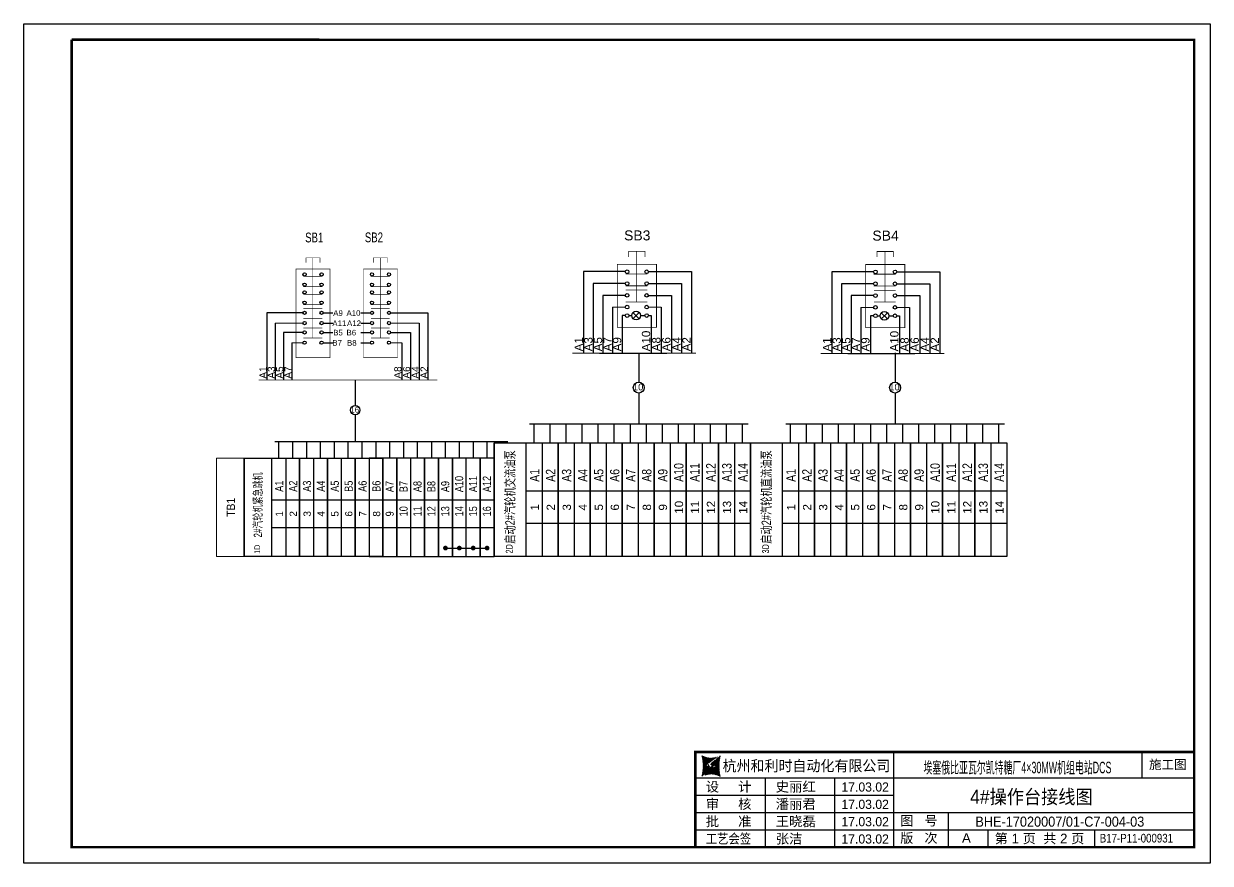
# Model space of a CAD drawing. Extents: x -6428 to 12983, y -8159 to 7918.
# Drawn here: x 3286 to 7920, y -7633 to -4357 of the extents above; entities that cross this region are included whole.
import ezdxf
from ezdxf.enums import TextEntityAlignment as Align

# ---------------------------------------------------------------- set-up
doc = ezdxf.new("R2010")
doc.units = 0
doc.header["$LTSCALE"] = 10
doc.header["$MEASUREMENT"] = 0
doc.layers.get('0').update_dxf_attribs({"linetype": 'CONTINUOUS'})
for name, color, linetype in [('按钮开关指示灯', 7, 'CONTINUOUS'), ('接线端子', 7, 'CONTINUOUS'), ('操作台', 7, 'CONTINUOUS'), ('标准图框及表格', 7, 'CONTINUOUS')]:
    doc.layers.add(name, color=color, linetype=linetype)
doc.styles.add('HZ', font='arial.ttf')
pattern_1 = [(44.99999999999999, (62644.0067448291, -8867.199472524246), (-0.0585086954904412, 0.0585086954904411), [])]

# ---------------------------------------------------------------- blocks, each defined once
blk = doc.blocks.new('A4横图框')
at = {"layer": '标准图框及表格'}
h = blk.add_hatch(dxfattribs=at)
h.set_pattern_fill('ANSI31', color=5, scale=0.6619503254347141, style=0)
h.set_pattern_definition(pattern_1)
edge = h.paths.add_edge_path()
edge.add_arc((172.0496336600836, 30.69212609582466), 4.385420906004984, 238.1092081981574, 291.6531626184828)
edge.add_line((173.6677973982941, 26.61616453574824), (171.196811844281, 24.96342290218163))
edge.add_arc((159.3070898954674, 24.3208542135166), 10.7566927883141, 346.3915348661823, 374.2500326978036)
edge.add_line((169.7618019691645, 21.78995808790059), (171.9104852834489, 23.56403812982753))
edge.add_line((171.4204084507573, 24.1656820832199), (171.8022310894366, 24.1166197839688))
edge.add_spline(control_points=[(171.9076070613291, 23.5612403362524), (171.9782900895288, 23.62994398235459), (172.1063522407994, 23.75441992713461), (172.0982616688188, 24.08853178891007), (171.9041487548593, 24.10756342964889), (171.8004776051012, 24.11772778213201)], knot_values=[0, 0, 0, 0, 0.4839426457554279, 0.8767979790800492, 1.327118297953632, 1.327118297953632, 1.327118297953632, 1.327118297953632], weights=[1, 1, 1, 1, 1, 1], degree=3, periodic=0)
edge.add_spline(control_points=[(171.1960063120995, 24.96162603088887), (171.1383141229226, 24.91365774510486), (171.0341186915675, 24.8270242458879), (170.9598882847849, 24.7139107687239), (170.9267586692795, 24.6634273324584)], knot_values=[0, 0, 0, 0, 0.3714719093679447, 0.6708997588589845, 0.6708997588589845, 0.6708997588589845, 0.6708997588589845], weights=[1, 1, 1, 1, 1], degree=3, periodic=0)
edge.add_spline(control_points=[(171.0177855927386, 24.80139777460717), (170.9739837601, 24.75182568643358), (170.8874405854212, 24.63411966883577), (170.9097232617123, 24.3685217488732), (171.1438352137548, 24.19634813917073), (171.3287228371982, 24.17648276396212), (171.4184515092992, 24.16684180637679)], knot_values=[0.7541598914195891, 0.7541598914195891, 0.7541598914195891, 0.7541598914195891, 1.341857983071981, 2.043049761279585, 2.907443457733577, 3.722510221717078, 3.722510221717078, 3.722510221717078, 3.722510221717078], weights=[1, 1, 1, 1, 1, 1, 1], degree=3, periodic=0)
h = blk.add_hatch(dxfattribs=at)
h.set_pattern_fill('ANSI31', color=3, scale=0.6619503254347141, style=0)
h.set_pattern_definition(pattern_1)
edge = h.paths.add_edge_path()
edge.add_line((172.3049198977887, 24.52368860467541), (172.721034344714, 24.47090439472086))
edge.add_spline(control_points=[(172.1916602588671, 25.0804680907735), (172.1209772306528, 25.01176444467858), (171.9929150793969, 24.88728849988405), (172.0010056513629, 24.55317663812311), (172.1951185653369, 24.534144997377), (172.2987897150951, 24.52398064490117)], knot_values=[0, 0, 0, 0, 0.4839426457555314, 0.8767979790801576, 1.327118297953697, 1.327118297953697, 1.327118297953697, 1.327118297953697], weights=[1, 1, 1, 1, 1, 1], degree=3, periodic=0)
edge.add_line((174.3374653510318, 26.85175033912531), (172.1887820367474, 25.07767029719838))
edge.add_spline(control_points=[(173.1119433092453, 23.87664749850082), (173.1429732385941, 23.9160490896524), (173.2103720449149, 24.02492790509717), (173.1895440584403, 24.27318667815998), (172.9554321064269, 24.44536028784789), (172.7705444829544, 24.46522566305651), (172.6808158108824, 24.47486662065639)], knot_values=[0.8947336582581218, 0.8947336582581218, 0.8947336582581218, 0.8947336582581218, 1.341857983071981, 2.043049761279585, 2.907443457733577, 3.722510221717078, 3.722510221717078, 3.722510221717078, 3.722510221717078], weights=[1, 1, 1, 1, 1, 1, 1], degree=3, periodic=0)
edge.add_line((173.0325647221971, 23.79264395867943), (173.1243460055912, 23.89147256635482))
edge.add_line((172.905024764018, 23.67952689414087), (173.0325647221971, 23.79264395867212))
edge.add_line((170.431469921873, 22.02554389127766), (172.9024554758862, 23.67828552484428))
edge.add_arc((172.0496336600836, 17.94958233120851), 4.385420906004984, 58.1092081981576, 111.6531626184829)
edge.add_arc((184.7921774246996, 24.3208542135166), 10.7566927883141, 166.3915348661824, 194.2500326978025)
at = {"layer": '标准图框及表格', "color": 7}
for p, q in [((0.0013954609912616, 210.0032846437229), (297.0014441308175, 210.0032846437229)), ((0.0013954609912616, 0.0032502307208233), (0.0013954609912616, 210.0032846437229)), ((297.0014441308175, 210.0032846437229), (297.0014441308175, 0.0032502307208233)), ((217.7550332142755, 4.003284256038056), (217.7550332142755, 27.83661758936654)), ((279.9469701136921, 21.33661758936654), (279.9469701136921, 27.83661758936654)), ((168.1328066468058, 21.33661758936654), (292.9334290521556, 21.33661758936654)), ((185.6449392240147, 4.003284256038056), (185.6449392240292, 21.33661758936654)), ((203.0006413213422, 4.003284256038056), (203.0006413213568, 21.33661758936654)), ((168.1328066468058, 17.00328425603806), (217.7550332142755, 17.00328425603806)), ((168.1328066468058, 12.66995092270957), (292.9334290521556, 12.66995092270957)), ((231.4498319004824, 4.003284256038056), (231.4498319004824, 12.66995092270957)), ((168.1328066468058, 8.336617589373816), (292.9334290521556, 8.336617589373816)), ((241.4270588527042, 4.003284256038056), (241.4270588527042, 8.336617589373816)), ((268.120108647513, 4.003284256038056), (268.120108647513, 8.336617589373816)), ((168.1328066468058, 4.003284256038056), (292.9334290521556, 4.003284256038056)), ((297.0014441308175, 0.0032502307208233), (0.0013954609912616, 0.0032502307208233))]:
    blk.add_line(p, q, dxfattribs=at)
for points, const_width in [([(12.00143194437442, 206.0152988131507), (293.0014441308175, 206.0032506184056), (293.0014441308175, 4.003284256038056), (12.00143194437442, 4.003284256038056), (12.00143194437442, 206.0032506184056)], 0.6000000983228672), ([(292.9334290521556, 27.83661758937381), (168.1328066468058, 27.83661758937381), (168.1328066468058, 4.003284256038056)], 0.65)]:
    blk.add_lwpolyline(points, dxfattribs=dict(at, const_width=const_width))
at = {"layer": '标准图框及表格', "color": 5, "style": 'HZ'}
for s, p in [('pgqh', (170.0333635432534, 25.80304024583023)), ('hollilas', (170.0466366199025, 23.71374969515312))]:
    blk.add_text(s, height=0.4136785714285714, dxfattribs=at).set_placement(p)
at = {"layer": '标准图框及表格', "color": 3, "style": 'HZ'}
for s, height, p in [('auto', 0.6894642857142859, (172.1807441825285, 24.64895443542486)), ('hollysys', 0.3447321428571429, (172.3103532946761, 22.62004550448043))]:
    blk.add_text(s, height=height, dxfattribs=at).set_placement(p)
at = {"layer": '标准图框及表格', "color": 7, "style": 'HZ'}
for s, height, width, p in [('杭州和利时自动化有限公司', 2.7, 0.95, (174.9285941560083, 23.02911227819135)), ('工艺会签', 2.449999999999999, 0.85, (170.7212873600156, 4.927898099951165))]:
    blk.add_text(s, height=height, dxfattribs=dict(at, width=width)).set_placement(p)
for s, height, p in [('设     计', 2.449999999999999, (170.7212873600156, 17.92789809995847)), ('审     核', 2.449999999999999, (170.7212873600156, 13.59456476662271)), ('批     准', 2.449999999999999, (170.7212873600119, 9.261231433286953)), ('图   号', 2.399999999999999, (219.3988483406183, 9.450548544822992)), ('版   次', 2.399999999999999, (219.3988483406183, 5.117215211487234))]:
    blk.add_text(s, height=height, dxfattribs=at).set_placement(p)
at = {"layer": '标准图框及表格', "color": 7, "style": 'HZ', "flags": 8}
for tag, height, width, p in [('工程名称', 2.892696969694902, 0.65, (247.8353315485956, 22.94014901757174)), ('图纸名称', 3.499999999999999, 0.9, (252.2228085267316, 14.87880182043022))]:
    blk.add_attdef(tag, text='', height=height, dxfattribs=dict(at, width=width)).set_placement(p, align=Align.CENTER)
blk.add_attdef('设计阶段', text='', height=2.299999999999999, dxfattribs=at).set_placement((286.3714665038433, 23.54666542107214), align=Align.CENTER)
for tag, p, height in [('设计人', (188.2334199372244, 17.92789809995847), 2.449999999999999), ('审核人', (188.2334199372099, 13.59456476662271), 2.449999999999999), ('会签人', (188.2334199372099, 9.2612314332942), 2.449999999999999), ('批准人', (188.2334199371953, 4.927898099958441), 2.449999999999999), ('版次', (234.8449582635331, 5.117215211487234), 2.399999999999999), ('第几页共几页', (243.0562623004216, 4.991982186801863), 2.399999999999999)]:
    blk.add_attdef(tag, p, '', height=height, dxfattribs=at)
for tag, p, height, width in [('设计时间', (204.6762329055318, 17.92789809995847), 2.299999999999999, 0.95), ('审核时间', (204.6762329055318, 13.59456476662998), 2.299999999999999, 0.95), ('会签时间', (204.6762329055172, 9.2612314332942), 2.299999999999999, 0.95), ('图纸编号', (238.2096247235004, 9.144936985527348), 2.531109848483039, 0.9), ('批准时间', (204.6762329055172, 4.927898099958441), 2.299999999999999, 0.95), ('图纸标准', (269.3453519223485, 5.193019987101081), 2.169522727271176, 0.8)]:
    blk.add_attdef(tag, p, '', height=height, dxfattribs=dict(at, width=width))
blk = doc.blocks.new('台内接线图12')
at = {"layer": '接线端子'}
for p, q in [((43.45970758554199, 26.98489258732008), (43.45970758554199, 18.22284067169499)), ((43.45970758554199, 14.95077566435844), (43.45970758554199, 5.749821590056001)), ((11.96706630891708, 5.749821590056172), (11.96706630891708, 0)), ((16.77937118021214, 5.749821590056172), (16.77937118021214, 0)), ((21.5916760515064, 5.749821590055772), (21.5916760515064, -3.979e-13)), ((26.40398092280122, 5.749821590055772), (26.40398092280122, -3.979e-13)), ((31.21628579409492, 5.749821590055717), (31.21628579409492, -4.547e-13)), ((36.0285906653902, 5.749821590055717), (36.0285906653902, -4.547e-13)), ((40.84089553668388, 5.749821590055717), (40.84089553668388, -4.547e-13)), ((45.65320040797871, 5.749821590055717), (45.65320040797871, -4.547e-13)), ((50.46550527927253, 5.749821590055717), (50.46550527927253, -4.547e-13)), ((55.27781015056768, 5.749821590055717), (55.27781015056768, -4.547e-13)), ((60.09011502186149, 5.749821590055717), (60.09011502186149, -4.547e-13)), ((64.90241989315632, 5.749821590055717), (64.90241989315632, -4.547e-13)), ((69.71472476445001, 5.749821590055717), (69.71472476445001, -4.547e-13)), ((74.52702963574485, 5.749821590055717), (74.52702963574485, -4.547e-13)), ((0, 0), (0, -34.14036601367974)), ((0, 0), (19.2492194851784, 3.411e-13)), ((14.43691461388403, 0), (14.43691461388403, -34.14036601367991)), ((19.2492194851784, 3.411e-13), (19.2492194851784, -34.14036601367957)), ((19.2492194851784, 0), (19.2492194851784, -34.14036601367991)), ((19.2492194851784, 1.705e-13), (19.2492194851784, -34.14036601367957)), ((19.2492194851784, 3.411e-13), (19.2492194851784, -34.14036601367934)), ((19.2492194851784, 0), (19.2492194851784, -34.14036601367974)), ((28.87382922776726, 3.411e-13), (28.87382922776726, -34.14036601367957)), ((28.87382922776726, 1.137e-13), (28.87382922776726, -34.14036601367957)), ((28.87382922776726, 3.411e-13), (28.87382922776726, -34.1403660136794)), ((28.87382922776726, 3.411e-13), (28.87382922776726, -34.14036601367957)), ((28.87382922776726, 1.137e-13), (28.87382922776726, -34.14036601367957)), ((28.87382922776726, 3.411e-13), (28.87382922776726, -34.1403660136794)), ((38.49843897035601, 2.842e-13), (38.49843897035601, -34.14036601367963)), ((38.49843897035601, 1.137e-13), (38.49843897035601, -34.14036601367963)), ((38.49843897035601, 2.842e-13), (38.49843897035601, -34.14036601367945)), ((38.49843897035601, 3.411e-13), (38.49843897035601, -34.14036601367957)), ((38.49843897035601, 1.137e-13), (38.49843897035601, -34.14036601367957)), ((38.49843897035601, 3.411e-13), (38.49843897035601, -34.1403660136794)), ((38.49843897035601, 3.411e-13), (38.49843897035601, -34.14036601367957)), ((38.49843897035601, 1.137e-13), (38.49843897035601, -34.14036601367957)), ((38.49843897035601, 3.411e-13), (38.49843897035601, -34.1403660136794)), ((48.12304871294474, 2.842e-13), (48.12304871294474, -34.14036601367963)), ((48.12304871294474, 1.137e-13), (48.12304871294474, -34.14036601367963)), ((48.12304871294474, 2.842e-13), (48.12304871294474, -34.14036601367945)), ((48.12304871294474, 8.527e-13), (48.12304871294474, -34.14036601367906)), ((48.12304871294474, 5.116e-13), (48.12304871294474, -34.1403660136794)), ((48.12304871294474, 6.821e-13), (48.12304871294474, -34.14036601367906)), ((48.12304871294474, 8.527e-13), (48.12304871294474, -34.14036601367883)), ((48.12304871294474, 5.116e-13), (48.12304871294474, -34.14036601367923)), ((48.12304871294474, 8.527e-13), (48.12304871294474, -34.14036601367906)), ((48.12304871294474, 5.116e-13), (48.12304871294474, -34.1403660136794)), ((48.12304871294474, 6.821e-13), (48.12304871294474, -34.14036601367906)), ((48.12304871294474, 8.527e-13), (48.12304871294474, -34.14036601367883)), ((48.12304871294474, 5.116e-13), (48.12304871294474, -34.14036601367923)), ((48.12304871294474, -34.14036601367945), (48.12304871294474, 2.842e-13)), ((48.12304871294474, 2.842e-13), (48.12304871294474, -34.14036601367945)), ((52.935353584239, 4.547e-13), (52.935353584239, -34.14036601367945)), ((57.7476584555335, 8.527e-13), (57.7476584555335, -34.14036601367906)), ((57.7476584555335, 4.547e-13), (57.7476584555335, -34.14036601367945)), ((57.7476584555335, 6.253e-13), (57.7476584555335, -34.14036601367906)), ((57.7476584555335, 8.527e-13), (57.7476584555335, -34.14036601367889)), ((57.7476584555335, 4.547e-13), (57.7476584555335, -34.14036601367929)), ((57.7476584555335, 8.527e-13), (57.7476584555335, -34.14036601367906)), ((57.7476584555335, 5.116e-13), (57.7476584555335, -34.1403660136794)), ((57.7476584555335, 6.821e-13), (57.7476584555335, -34.14036601367906)), ((57.7476584555335, 8.527e-13), (57.7476584555335, -34.14036601367883)), ((57.7476584555335, 5.116e-13), (57.7476584555335, -34.14036601367923)), ((57.7476584555335, 8.527e-13), (57.7476584555335, -34.14036601367906)), ((57.7476584555335, 5.116e-13), (57.7476584555335, -34.1403660136794)), ((57.7476584555335, 6.821e-13), (57.7476584555335, -34.14036601367906)), ((57.7476584555335, 8.527e-13), (57.7476584555335, -34.14036601367883)), ((57.7476584555335, 5.116e-13), (57.7476584555335, -34.14036601367923)), ((57.7476584555335, -34.14036601367945), (57.7476584555335, 2.842e-13)), ((57.7476584555335, 2.842e-13), (57.7476584555335, -34.14036601367945)), ((62.55996332682776, 4.547e-13), (62.55996332682776, -34.14036601367945)), ((67.37226819812224, 8.527e-13), (67.37226819812224, -34.14036601367906)), ((67.37226819812224, 4.547e-13), (67.37226819812224, -34.14036601367945)), ((67.37226819812224, 6.253e-13), (67.37226819812224, -34.14036601367906)), ((67.37226819812224, 8.527e-13), (67.37226819812224, -34.14036601367889)), ((67.37226819812224, 4.547e-13), (67.37226819812224, -34.14036601367929)), ((67.37226819812213, 8.527e-13), (67.37226819812213, -34.14036601367906)), ((67.37226819812213, 4.547e-13), (67.37226819812213, -34.14036601367945)), ((67.37226819812213, 6.253e-13), (67.37226819812213, -34.14036601367906)), ((67.37226819812213, 8.527e-13), (67.37226819812213, -34.14036601367889)), ((67.37226819812213, 4.547e-13), (67.37226819812213, -34.14036601367929)), ((67.37226819812213, 8.527e-13), (67.37226819812213, -34.14036601367906)), ((67.37226819812213, 5.116e-13), (67.37226819812213, -34.1403660136794)), ((67.37226819812213, 6.821e-13), (67.37226819812213, -34.14036601367906)), ((67.37226819812213, 8.527e-13), (67.37226819812213, -34.14036601367883)), ((67.37226819812213, 5.116e-13), (67.37226819812213, -34.14036601367923)), ((67.37226819812213, 8.527e-13), (67.37226819812213, -34.14036601367906)), ((67.37226819812213, 5.116e-13), (67.37226819812213, -34.1403660136794)), ((67.37226819812213, 6.821e-13), (67.37226819812213, -34.14036601367906)), ((67.37226819812213, 8.527e-13), (67.37226819812213, -34.14036601367883)), ((67.37226819812213, 5.116e-13), (67.37226819812213, -34.14036601367923)), ((67.37226819812213, -34.14036601367945), (67.37226819812213, 2.842e-13)), ((67.37226819812213, 2.842e-13), (67.37226819812213, -34.14036601367945)), ((72.18457306941639, 4.547e-13), (72.18457306941639, -34.14036601367945)), ((76.99687794071087, 8.527e-13), (76.99687794071087, -34.14036601367906)), ((76.99687794071087, 4.547e-13), (76.99687794071087, -34.14036601367945)), ((76.99687794071087, 6.253e-13), (76.99687794071087, -34.14036601367906)), ((76.99687794071087, 8.527e-13), (76.99687794071087, -34.14036601367889)), ((76.99687794071087, 4.547e-13), (76.99687794071087, -34.14036601367929)), ((9.624609742589657, -34.14036601367991), (9.624609742589657, -1.705e-13)), ((19.2492194851784, -34.14036601367997), (19.2492194851784, -2.274e-13)), ((19.2492194851784, -2.274e-13), (19.2492194851784, -34.14036601367997)), ((24.06152435647277, -5.68e-14), (24.06152435647277, -34.14036601367997)), ((28.87382922776726, -5.68e-14), (28.87382922776726, -34.14036601367997)), ((28.87382922776726, -5.68e-14), (28.87382922776726, -34.1403660136798)), ((28.87382922776726, -5.68e-14), (28.87382922776726, -34.14036601367997)), ((28.87382922776726, -5.68e-14), (28.87382922776726, -34.1403660136798)), ((28.87382922776726, -34.14036601368002), (28.87382922776726, -2.842e-13)), ((28.87382922776726, -2.842e-13), (28.87382922776726, -34.14036601368002)), ((33.68613409906152, -1.137e-13), (33.68613409906152, -34.14036601368002)), ((38.49843897035601, -1.137e-13), (38.49843897035601, -34.14036601368002)), ((38.49843897035601, -1.137e-13), (38.49843897035601, -34.14036601367985)), ((38.49843897035601, -5.68e-14), (38.49843897035601, -34.14036601367997)), ((38.49843897035601, -5.68e-14), (38.49843897035601, -34.1403660136798)), ((38.49843897035601, -5.68e-14), (38.49843897035601, -34.14036601367997)), ((38.49843897035601, -5.68e-14), (38.49843897035601, -34.1403660136798)), ((38.49843897035601, -34.14036601368002), (38.49843897035601, -2.842e-13)), ((38.49843897035601, -2.842e-13), (38.49843897035601, -34.14036601368002)), ((43.31074384165026, -1.137e-13), (43.31074384165026, -34.14036601368002)), ((48.12304871294474, -1.137e-13), (48.12304871294474, -34.14036601368002)), ((48.12304871294474, -1.137e-13), (48.12304871294474, -34.14036601367985)), ((9.624609742589087, -14.43691461388471), (19.2492194851784, -14.43691461388471)), ((19.24921948517794, -14.43691461388477), (28.87382922776726, -14.43691461388477)), ((28.87382922776669, -14.43691461388482), (38.49843897035601, -14.43691461388482)), ((38.49843897035544, -14.43691461388482), (48.12304871294474, -14.43691461388482)), ((48.12304871294418, -14.43691461388425), (57.7476584555335, -14.43691461388425)), ((57.74765845553294, -14.43691461388425), (67.37226819812224, -14.43691461388425)), ((67.37226819812156, -14.43691461388425), (76.99687794071087, -14.43691461388425)), ((9.624609742589087, -24.06152435647442), (19.2492194851784, -24.06152435647442)), ((19.24921948517794, -24.06152435647442), (28.87382922776726, -24.06152435647442)), ((28.87382922776669, -24.06152435647448), (38.49843897035601, -24.06152435647448)), ((38.49843897035544, -24.06152435647448), (48.12304871294474, -24.06152435647448)), ((48.12304871294418, -24.06152435647397), (57.7476584555335, -24.06152435647397)), ((57.74765845553294, -24.06152435647397), (67.37226819812224, -24.06152435647397)), ((67.37226819812156, -24.06152435647397), (76.99687794071087, -24.06152435647397)), ((19.2492194851784, -34.14036601367957), (0, -34.14036601367957))]:
    blk.add_line(p, q, dxfattribs=at)
for points in [[(10.61296130592939, 5.749821590056001), (76.30645386515471, 5.749821590056001)], [(0, 0), (76.99687794071087, -1.137e-13), (76.99687794071087, -34.14036601368002), (0, -34.14036601368002), (0, 0)]]:
    blk.add_lwpolyline(points, dxfattribs=at)
blk.add_circle((43.45970758554199, 16.58680816802695), 1.636032503668177, dxfattribs=at)
at = {"layer": '接线端子', "style": 'HZ'}
blk.add_attdef('线数量', text='', height=2, dxfattribs=at).set_placement((43.28103302171235, 15.74367148272728), align=Align.CENTER)
for tag, p, height, width in [('A10', (56.90317778638439, -11.70569712792684), 2.835000000000007, 0.8), ('A11', (61.71548265767853, -11.70569712792707), 2.835000000000007, 0.8), ('A12', (66.52778752897314, -11.70569712792684), 2.835000000000007, 0.8), ('A13', (71.34009240026705, -11.70569712792707), 2.835000000000007, 0.8), ('A14', (76.15239727156177, -11.70569712792684), 2.835000000000007, 0.8), ('A1', (13.59243394473469, -11.70569712792752), 2.835000000000007, 0.8), ('A2', (18.40473881602929, -11.70569712792735), 2.835000000000007, 0.8), ('A3', (23.21704368732344, -11.70569712792758), 2.835000000000007, 0.8), ('A4', (28.02934855861816, -11.70569712792735), 2.835000000000007, 0.8), ('A5', (32.84165342991219, -11.70569712792758), 2.835000000000007, 0.8), ('A6', (37.6539583012069, -11.70569712792741), 2.835000000000007, 0.8), ('A7', (42.46626317250092, -11.70569712792758), 2.835000000000007, 0.8), ('A8', (47.27856804379564, -11.70569712792741), 2.835000000000007, 0.8), ('A9', (52.09087291508968, -11.70569712792707), 2.835000000000007, 0.8), ('1D', (5.565050351813168, -33.183088085137), 2.024999999999996, 0.7)]:
    blk.add_attdef(tag, p, '', height=height, rotation=90, dxfattribs=dict(at, width=width))
at = {"layer": '接线端子', "style": 'HZ', "width": 0.7}
blk.add_attdef('紧急停机', text='', height=2.834999999999995, rotation=90, dxfattribs=at).set_placement((6.194502006949164, -16.26459060120027), align=Align.CENTER)
at = {"layer": '接线端子', "style": 'HZ'}
for tag, p in [('10', (56.78324218075101, -19.34542423562732)), ('11', (61.59554705204493, -19.34542423562749)), ('12', (66.40785192333976, -19.34542423562732)), ('13', (71.22015679463345, -19.34542423562749)), ('14', (76.0324616659284, -19.34542423562732)), ('1', (13.47249833910109, -19.34542423562794)), ('2', (18.28480321039592, -19.34542423562777)), ('3', (23.09710808168984, -19.345424235628)), ('4', (27.90941295298467, -19.34542423562783)), ('5', (32.72171782427858, -19.34542423562806)), ('6', (37.53402269557341, -19.34542423562789)), ('7', (42.34632756686733, -19.34542423562806)), ('8', (47.15863243816227, -19.34542423562789)), ('9', (51.97093730945619, -19.34542423562749))]:
    blk.add_attdef(tag, text='', height=2.5, rotation=90, dxfattribs=at).set_placement(p, align=Align.CENTER)
blk = doc.blocks.new('两常开两常闭带灯按钮3')
for p, q in [((2.393387454441835, -2.208440982326152), (-10.10463942033453, -2.208440982327957)), ((-10.10463942033453, -2.208440982327346), (-10.10463942032947, -26.69381162241189)), ((9.390157622383413, -2.208440982326152), (22.32595751790575, -2.208440982324261)), ((22.32595751790575, -2.208440982324261), (22.32595751791081, -26.69381162241038)), ((-7.221264028940594, -5.754745055041794), (-7.221264028936275, -26.69381162241189)), ((2.393387455742072, -5.754745055040586), (-7.221264028940594, -5.754745055041794)), ((9.390157623683647, -5.754745055040586), (19.29466220493054, -5.754745055039336)), ((19.29466220493054, -5.754745055039336), (19.29466220493486, -26.69381162241101)), ((2.393631899548665, -9.317404753513985), (-4.337888637546996, -9.317404753513985)), ((-4.33788863754745, -9.317404753514637), (-4.337888637543073, -26.69381162241189)), ((9.390402067490243, -9.317404753513985), (16.26336689195523, -9.317404753513985)), ((16.26336689195483, -9.317404753513372), (16.26336689195887, -26.69381162241101)), ((-1.454513246153908, -12.86367092616359), (-1.454513246149872, -26.69381162241189)), ((13.2320715789786, -12.86367092616187), (13.23207157898287, -26.69381162241189)), ((1.428862145239236, -15.40128248221799), (1.428862145243328, -26.69381162241189)), ((2.393631899557249, -15.40128248221799), (1.428862145239236, -15.40128248221799)), ((3.498385083968514, -15.40128248221799), (4.332914435870634, -15.40128248221799)), ((4.715144154202107, -14.47849831227995), (6.560712494078188, -16.32406665215603)), ((4.715144154202334, -16.32406665215603), (5.637928324140147, -15.40128248221799)), ((5.637928324140147, -15.40128248221799), (6.560712494078643, -14.47849831227972)), ((6.942942212410117, -15.40128248221799), (8.285648883083695, -15.40128248221799)), ((9.390402067494053, -15.40128248221799), (10.20077626600641, -15.40128248221799)), ((10.20077626600641, -15.40128248221799), (10.20077626600641, -26.69381162241189)), ((-5.330829648242797, -26.69381162241189), (14.8377146472485, -26.69381162241189)), ((-5.330829648242797, -26.69381162241189), (14.8377146472485, -26.69381162241189))]:
    blk.add_line(p, q)
at = {"lineweight": 0}
for p, q in [((2.393631899561398, -12.86367092616274), (-1.454513246153908, -12.86367092616274)), ((9.390402067490243, -12.86367092616274), (13.23207157897889, -12.86367092616274))]:
    blk.add_line(p, q, dxfattribs=at)
for points, const_width in [([(8.316005311262414, 3.904648567964613), (3.305992701822106, 3.904648567964613)], 0.2209506368822263), ([(3.399431559653748, 4.013575084445619), (3.399431559653748, 2.22496206490905)], 0.2209506368822263), ([(5.81099900654226, -11.28152598581073), (5.81099900654226, 3.904648567964613)], 0.2209506368822263), ([(8.316005311262414, 4.013575084445619), (8.316005311262414, 2.22496206490905)], 0.2209506368822263), ([(0, 0), (11.78403396705107, 0), (11.78403396705107, -18.92267628232366), (0, -18.92267628232366), (0, 0)], 0.2209506368822263), ([(2.475890382353099, -2.909340278194576), (9.061674501004743, -2.909340278194576)], 0.2209506368822263), ([(2.475890382353099, -6.455606450843332), (9.061674501004743, -6.455606450843332)], 0.2209506368822263), ([(2.560323512079776, -7.735259813161974), (9.061674501004743, -7.735259813161974)], 0.2209506368822263), ([(2.560323512079776, -11.28152598581073), (9.061674501004743, -11.28152598581073)], 0.2209506368822263), ([(-13.52770542697533, -26.69381162241189), (23.64784812404957, -26.69381162241189)], 0.2532839007086835)]:
    blk.add_lwpolyline(points, dxfattribs=dict(const_width=const_width))
for centre, radius in [((2.946008491766406, -2.224872408216469), 0.5523765922055657), ((8.838025475284665, -2.224872408216469), 0.5523765922055657), ((2.946008491766406, -5.771138580865227), 0.5523765922055657), ((8.838025475284665, -5.771138580865227), 0.5523765922055657), ((2.946008491766406, -9.317404753513985), 0.5523765922055657), ((8.838025475284665, -9.317404753513985), 0.5523765922055657), ((2.946008491766406, -12.86367092616274), 0.5523765922055657), ((5.637928324140147, -15.40128248221799), 1.305013888269685), ((8.838025475284665, -12.86367092616274), 0.5523765922055657), ((2.946008491762995, -15.40128248221799), 0.5523765922055657), ((8.838025475289212, -15.40128248221799), 0.5523765922055657)]:
    blk.add_circle(centre, radius)
at = {"style": 'HZ', "width": 0.7}
blk.add_attdef('SB', text='', height=2.946008491763017, dxfattribs=at).set_placement((6.003806737884588, 7.174284245847957), align=Align.CENTER)
at = {"lineweight": 0, "style": 'HZ', "width": 0.7}
for tag, p in [('A1', (-10.32536876731478, -26.12930105788227)), ('A3', (-7.441993375921582, -26.12930105788227)), ('A5', (-4.558617984528381, -26.12930105788173)), ('A7', (-1.67524259313518, -26.12930105788108)), ('A9', (1.202060226001776, -26.12930105788108)), ('A10', (9.881281932655838, -26.12930105788108)), ('A8', (12.95890010447328, -26.12930105788108)), ('A6', (15.99019541744928, -26.12930105788108)), ('A4', (19.02149073042528, -26.12930105787983)), ('A2', (22.05278604340128, -26.12930105788529))]:
    blk.add_attdef(tag, p, '', height=2.5, rotation=90, dxfattribs=at)

msp = doc.modelspace()

# ---------------------------------------------------------------- hatches: boundary and pattern name
for points in [[(4942.405617817518, -6402.885842415199, 0.9999999999984408), (4923.740213433436, -6402.885842415199, 0.99999999999922)], [(4996.629923694714, -6402.885842415199, 0.9999999999984408), (4977.964519310631, -6402.885842415199, 0.99999999999922)], [(5050.854229571909, -6402.885842415202, 0.9999999999984408), (5032.188825187825, -6402.885842415202, 0.99999999999922)], [(5105.078535449104, -6402.885842415204, 0.9999999999984408), (5086.413131065021, -6402.885842415204, 0.99999999999922)]]:
    msp.add_hatch(color=256).paths.add_polyline_path(points)

# ---------------------------------------------------------------- linework, layer by layer
for p, q in [((4376.804884107336, -5485.036739722572), (4235.976298822113, -5485.036739722572)), ((4235.976298822113, -5485.036739722572), (4235.976298822113, -5747.354294385425)), ((4718.963607327313, -5485.036739722572), (4864.719442461263, -5485.036739722572)), ((4864.719442461263, -5485.036739722572), (4864.719442461263, -5747.354294385425)), ((4268.465726105557, -5524.995517649277), (4268.465726105557, -5747.354294385425)), ((4830.563276413806, -5524.995517649277), (4830.563276413806, -5747.354294385425)), ((4300.955153389, -5561.460703303223), (4300.955153389, -5747.354294385425)), ((4376.804884107336, -5561.460703303223), (4300.955153389, -5561.460703303223)), ((4333.444580672445, -5601.419481229927), (4333.444580672445, -5747.354294385425)), ((4718.963607327313, -5561.460703303223), (4796.40711036635, -5561.460703303223)), ((4762.250944318892, -5601.419481229927), (4762.250944318892, -5747.354294385425)), ((4796.40711036635, -5561.460703303223), (4796.40711036635, -5747.354294385425))]:
    msp.add_line(p, q)
at = {"lineweight": 0}
for p, q in [((4376.804884107407, -5524.995517649277), (4268.465726105557, -5524.995517649277)), ((4718.963607327241, -5524.995517649277), (4830.563276413806, -5524.995517649277)), ((4376.804884107407, -5601.419481229927), (4333.444580672445, -5601.419481229927)), ((4718.963607327241, -5601.419481229927), (4762.250944318892, -5601.419481229927))]:
    msp.add_line(p, q, dxfattribs=at)
for points, const_width in [([(4443.537270351398, -5270.305919039729), (4387.08522430515, -5270.305919039729)], 2.489637551753935), ([(4388.13807888178, -5269.078551924435), (4388.13807888178, -5289.232366377424)], 2.489637551753935), ([(4415.311247328273, -5583.592117111863), (4415.311247328273, -5270.305919039729)], 2.489637551753935), ([(4443.537270351398, -5269.078551924435), (4443.537270351398, -5289.232366377424)], 2.489637551753935), ([(4706.857471099116, -5270.305919039729), (4650.405425052869, -5270.305919039729)], 2.489637551753935), ([(4651.458279629499, -5269.078551924435), (4651.458279629499, -5289.232366377424)], 2.489637551753935), ([(4678.631448075993, -5583.592117111863), (4678.631448075993, -5270.305919039729)], 2.489637551753935), ([(4706.857471099116, -5269.078551924435), (4706.857471099116, -5289.232366377424)], 2.489637551753935), ([(4349.833810630033, -5314.302894284425), (4482.614480056896, -5314.302894284425), (4482.614480056896, -5659.790345100415), (4349.833810630033, -5659.790345100415), (4349.833810630033, -5314.302894284425)], 2.489637551753935), ([(4613.15401137775, -5314.302894284425), (4745.934680804616, -5314.302894284425), (4745.934680804616, -5659.790345100415), (4613.15401137775, -5659.790345100415), (4613.15401137775, -5314.302894284425)], 2.489637551753935), ([(4377.731759949897, -5342.742131236667), (4451.939355279345, -5342.742131236667)], 2.489637551753935), ([(4641.051960697618, -5342.742131236667), (4715.259556027066, -5342.742131236667)], 2.489637551753935), ([(4377.731759949897, -5382.700909163373), (4451.939355279345, -5382.700909163373)], 2.489637551753935), ([(4377.731759949897, -5412.831661805918), (4451.939355279345, -5412.831661805918)], 2.489637551753935), ([(4641.051960697618, -5382.700909163373), (4715.259556027066, -5382.700909163373)], 2.489637551753935), ([(4641.051960697618, -5412.831661805918), (4715.259556027066, -5412.831661805918)], 2.489637551753935), ([(4377.731759949897, -5452.790439732622), (4451.939355279345, -5452.790439732622)], 2.489637551753935), ([(4378.683139377205, -5467.209375604505), (4451.939355279345, -5467.209375604505)], 2.489637551753935), ([(4641.051960697618, -5452.790439732622), (4715.259556027066, -5452.790439732622)], 2.489637551753935), ([(4642.003340124921, -5467.209375604505), (4715.259556027066, -5467.209375604505)], 2.489637551753935), ([(4378.683139377205, -5507.168153531211), (4451.939355279345, -5507.168153531211)], 2.489637551753935), ([(4642.003340124921, -5507.168153531211), (4715.259556027066, -5507.168153531211)], 2.489637551753935), ([(4378.683139377205, -5543.633339185158), (4451.939355279345, -5543.633339185158)], 2.489637551753935), ([(4642.003340124921, -5543.633339185158), (4715.259556027066, -5543.633339185158)], 2.489637551753935), ([(4378.683139377205, -5583.592117111863), (4451.939355279345, -5583.592117111863)], 2.489637551753935), ([(4642.003340124921, -5583.592117111863), (4715.259556027066, -5583.592117111863)], 2.489637551753935), ([(4203.64378314336, -5747.354294385425), (4902.05435543619, -5747.354294385425)], 2.85396376021842)]:
    msp.add_lwpolyline(points, dxfattribs=dict(const_width=const_width))
at = {"const_width": 5.239058002354062}
for points in [[(4932.983218535281, -6405.367495498727, 1), (4932.983218535281, -6400.128437496363, 1)], [(4987.207524412478, -6405.367495498727, 1), (4987.207524412478, -6400.128437496363, 1)], [(5041.431830289672, -6405.367495498727, 1), (5041.431830289672, -6400.128437496363, 1)], [(5095.656136166866, -6405.36749549873, 1), (5095.656136166866, -6400.128437496367, 1)]]:
    msp.add_lwpolyline(points, format="xyb", close=True, dxfattribs=at)
for centre in [(4383.02897798679, -5335.029653299911), (4383.02897798679, -5374.988431226618), (4449.419312700139, -5335.029653299911), (4449.419312700139, -5374.988431226618), (4646.349178734506, -5335.029653299911), (4646.349178734506, -5374.988431226618), (4712.739513447858, -5335.029653299911), (4712.739513447858, -5374.988431226618), (4383.02897798679, -5405.11918386916), (4449.419312700139, -5405.11918386916), (4646.349178734506, -5405.11918386916), (4712.739513447858, -5405.11918386916), (4383.02897798679, -5445.077961795865), (4449.419312700139, -5445.077961795865), (4646.349178734506, -5445.077961795865), (4712.739513447858, -5445.077961795865), (4383.02897798679, -5485.036739722572), (4449.419312700139, -5485.036739722572), (4646.349178734506, -5485.036739722572), (4712.739513447858, -5485.036739722572), (4383.02897798679, -5524.995517649277), (4383.02897798679, -5561.460703303223), (4449.419312700139, -5524.995517649277), (4449.419312700139, -5561.460703303223), (4646.349178734506, -5524.995517649277), (4646.349178734506, -5561.460703303223), (4712.739513447858, -5524.995517649277), (4712.739513447858, -5561.460703303223), (4383.02897798679, -5601.419481229927), (4449.419312700139, -5601.419481229927), (4646.349178734506, -5601.419481229927), (4712.739513447858, -5601.419481229927)]:
    msp.add_circle(centre, 6.224093879384835)
at = {"layer": '接线端子'}
for p, q in [((4580.801041005165, -5747.354294385427), (4580.801041005165, -5846.083738153382)), ((4580.801041005165, -5882.952859822343), (4580.801041005165, -5986.62778512956)), ((4281.727539903786, -5986.627785129554), (4281.727539903786, -6051.415884175042)), ((4335.951845780988, -5986.627785129554), (4335.951845780988, -6051.415884175042)), ((4390.176151658181, -5986.627785129559), (4390.176151658181, -6051.415884175049)), ((4444.400457535382, -5986.627785129559), (4444.400457535382, -6051.415884175049)), ((4498.62476341257, -5986.62778512956), (4498.62476341257, -6051.415884175049)), ((4552.445738152424, -5986.62778512956), (4552.445738152424, -6051.415884175049)), ((4607.07337516696, -5986.62778512956), (4607.07337516696, -6051.415884175049)), ((4661.297681044156, -5986.62778512956), (4661.297681044156, -6051.415884175049)), ((4769.746292798544, -5986.627785129568), (4769.746292798544, -6051.415884175056)), ((4878.194904552935, -5986.627785129572), (4878.194904552935, -6051.41588417506)), ((4932.443639050955, -5986.62778512956), (4932.443639050955, -6051.415884175049)), ((4986.643516307327, -5986.627785129574), (4986.643516307327, -6051.415884175063)), ((5040.867822184524, -5986.627785129574), (5040.867822184524, -6051.415884175063)), ((5095.092128061718, -5986.62778512956), (5095.092128061718, -6051.415884175049)), ((4146.884490399972, -6051.415884175042), (4146.884490399972, -6436.104240170083)), ((4146.884490399972, -6051.415884175042), (4363.781713908761, -6051.415884175039)), ((4146.884490399972, -6051.41588417504), (4146.884490399972, -6435.495002013298)), ((4255.333102154373, -6436.104240170085), (4255.333102154373, -6051.415884175044)), ((4309.557408031567, -6051.415884175042), (4309.557408031567, -6436.104240170085)), ((4363.781713908761, -6051.415884175039), (4363.781713908761, -6436.104240170082)), ((4363.781713908761, -6051.415884175042), (4363.781713908761, -6436.104240170085)), ((4363.781713908761, -6051.415884175041), (4363.781713908761, -6436.104240170082)), ((4363.781713908761, -6051.415884175039), (4363.781713908761, -6436.104240170079)), ((4363.781713908761, -6051.415884175042), (4363.781713908761, -6436.104240170083)), ((4363.781713908761, -6436.104240170085), (4363.781713908761, -6051.415884175045)), ((4363.781713908761, -6051.415884175045), (4363.781713908761, -6436.104240170085)), ((4418.006019785958, -6051.415884175044), (4418.006019785958, -6436.104240170085)), ((4472.230325663151, -6051.415884175039), (4472.230325663151, -6436.104240170082)), ((4472.230325663151, -6051.415884175044), (4472.230325663151, -6436.104240170085)), ((4472.230325663151, -6051.415884175041), (4472.230325663151, -6436.104240170082)), ((4472.230325663151, -6051.415884175039), (4472.230325663151, -6436.104240170079)), ((4472.230325663151, -6051.415884175044), (4472.230325663151, -6436.104240170084)), ((4472.230325663151, -6051.415884175039), (4472.230325663151, -6436.104240170082)), ((4472.230325663151, -6051.415884175044), (4472.230325663151, -6436.104240170085)), ((4472.230325663151, -6051.415884175041), (4472.230325663151, -6436.104240170082)), ((4472.230325663151, -6051.415884175039), (4472.230325663151, -6436.104240170079)), ((4472.230325663151, -6051.415884175044), (4472.230325663151, -6436.104240170084)), ((4472.230325663151, -6436.104240170088), (4472.230325663151, -6051.415884175046)), ((4472.230325663151, -6051.415884175046), (4472.230325663151, -6436.104240170088)), ((4526.454631540346, -6051.415884175044), (4526.454631540346, -6436.104240170088)), ((4580.678937417542, -6051.41588417504), (4580.678937417542, -6436.104240170082)), ((4580.678937417542, -6051.415884175044), (4580.678937417542, -6436.104240170088)), ((4580.678937417542, -6051.415884175041), (4580.678937417542, -6436.104240170082)), ((4580.678937417542, -6051.41588417504), (4580.678937417542, -6436.104240170081)), ((4580.678937417542, -6051.415884175044), (4580.678937417542, -6436.104240170084)), ((4580.678937417542, -6051.415884175039), (4580.678937417542, -6436.104240170082)), ((4580.678937417542, -6051.415884175044), (4580.678937417542, -6436.104240170085)), ((4580.678937417542, -6051.415884175041), (4580.678937417542, -6436.104240170082)), ((4580.678937417542, -6051.415884175039), (4580.678937417542, -6436.104240170079)), ((4580.678937417542, -6051.415884175044), (4580.678937417542, -6436.104240170084)), ((4580.678937417542, -6051.415884175039), (4580.678937417542, -6436.104240170082)), ((4580.678937417542, -6051.415884175044), (4580.678937417542, -6436.104240170085)), ((4580.678937417542, -6051.415884175041), (4580.678937417542, -6436.104240170082)), ((4580.678937417542, -6051.415884175039), (4580.678937417542, -6436.104240170079)), ((4580.678937417542, -6051.415884175044), (4580.678937417542, -6436.104240170084)), ((4580.678937417542, -6436.104240170088), (4580.678937417542, -6051.415884175046)), ((4580.678937417542, -6051.415884175046), (4580.678937417542, -6436.104240170088)), ((4634.903243294737, -6051.415884175044), (4634.903243294737, -6436.104240170088)), ((4689.127549171931, -6051.41588417504), (4689.127549171931, -6436.104240170082)), ((4689.127549171931, -6051.415884175044), (4689.127549171931, -6436.104240170088)), ((4689.127549171931, -6051.415884175041), (4689.127549171931, -6436.104240170082)), ((4689.127549171931, -6051.41588417504), (4689.127549171931, -6436.104240170081)), ((4689.127549171931, -6051.415884175044), (4689.127549171931, -6436.104240170084)), ((4255.33310215437, -6214.088801806645), (4363.781713908764, -6214.088801806645)), ((4363.781713908759, -6214.088801806646), (4472.230325663155, -6214.088801806646)), ((4472.230325663149, -6214.088801806646), (4580.678937417542, -6214.088801806646)), ((4580.678937417541, -6214.088801806646), (4689.127549171934, -6214.088801806646)), ((4255.33310215437, -6322.537413561047), (4363.781713908764, -6322.537413561047)), ((4363.781713908759, -6322.537413561047), (4472.230325663155, -6322.537413561047)), ((4472.230325663149, -6322.537413561047), (4580.678937417542, -6322.537413561047)), ((4580.678937417541, -6322.537413561047), (4689.127549171934, -6322.537413561047)), ((4363.781713908761, -6436.104240170082), (4146.884490399972, -6436.104240170082))]:
    msp.add_line(p, q, dxfattribs=at)
for points in [[(4266.469694477194, -5986.627785129556), (4676.501134246133, -5986.627785129556)], [(4146.884490399972, -6051.415884175042), (4689.127549171931, -6051.415884175044), (4689.127549171931, -6436.104240170088), (4146.884490399972, -6436.104240170088), (4146.884490399972, -6051.415884175042)]]:
    msp.add_lwpolyline(points, dxfattribs=at)
msp.add_circle((4580.801041005165, -5864.518298987861), 18.43456083447909, dxfattribs=at)
at = {"layer": '操作台'}
for p, q in [((4455.643406579525, -5485.036739722572), (4493.24502782567, -5485.036739722572)), ((4602.734985028451, -5485.036739722572), (4640.125084855124, -5485.036739722572)), ((4455.643406579525, -5524.995517649277), (4493.24502782567, -5524.995517649277)), ((4602.734985028451, -5524.995517649277), (4640.125084855124, -5524.995517649277)), ((4455.643406579525, -5561.460703303223), (4493.24502782567, -5561.460703303223)), ((4455.643406579525, -5601.419481229927), (4493.24502782567, -5601.419481229927)), ((4602.734985028451, -5561.460703303223), (4640.125084855124, -5561.460703303223)), ((4602.734985028451, -5601.419481229927), (4640.125084855124, -5601.419481229927)), ((4676.501134246132, -5986.627785129554), (5177.355106869879, -5986.627785129554)), ((4716.239702110529, -6051.415884175042), (4716.239702110529, -5986.627785129554)), ((4824.68831386492, -6051.415884175042), (4824.68831386492, -5986.627785129554)), ((4634.903243294735, -6051.415884175042), (4634.903243294735, -6436.104240170084)), ((4689.127549171931, -6051.415884175042), (4634.903243294735, -6051.415884175042)), ((4689.127549171931, -6436.104240170079), (4689.127549171931, -6051.415884175042)), ((4689.127549171931, -6051.415884175042), (4689.127549171931, -6436.104240170084)), ((4743.351855049127, -6051.415884175042), (4689.127549171931, -6051.415884175042)), ((4743.351855049127, -6436.104240170079), (4743.351855049127, -6051.415884175042)), ((4743.351855049127, -6436.104240170082), (4743.351855049127, -6051.415884175048)), ((4743.351855049127, -6051.415884175048), (4743.351855049127, -6436.10424017009)), ((4797.576160926324, -6051.415884175048), (4743.351855049127, -6051.415884175048)), ((4797.576160926324, -6436.104240170082), (4797.576160926324, -6051.415884175048)), ((4851.800466803518, -6051.415884175048), (4797.576160926324, -6051.415884175048)), ((4851.800466803518, -6436.104240170082), (4851.800466803518, -6051.415884175048)), ((4851.800466803518, -6436.104240170088), (4851.800466803518, -6051.415884175051)), ((4851.800466803518, -6051.415884175051), (4851.800466803518, -6436.104240170093)), ((4906.024772680713, -6051.415884175051), (4851.800466803518, -6051.415884175051)), ((4906.024772680712, -6436.104240170085), (4906.024772680712, -6051.41588417505)), ((4906.024772680712, -6051.41588417505), (4906.024772680712, -6436.104240170092)), ((4960.249078557908, -6051.41588417505), (4906.024772680712, -6051.41588417505)), ((4906.049201301538, -6436.116165130034), (4906.049201301538, -6051.427809134996)), ((4960.249078557908, -6436.104240170085), (4960.249078557908, -6051.41588417505)), ((4960.249078557908, -6436.10424017009), (4960.249078557908, -6051.415884175055)), ((4960.249078557908, -6051.415884175055), (4960.249078557908, -6436.104240170096)), ((5014.473384435105, -6051.415884175055), (4960.249078557908, -6051.415884175055)), ((5014.473384435105, -6436.10424017009), (5014.473384435105, -6051.415884175055)), ((5068.6976903123, -6051.415884175055), (5014.473384435105, -6051.415884175055)), ((5068.6976903123, -6436.10424017009), (5068.6976903123, -6051.415884175055)), ((5068.6976903123, -6436.104240170094), (5068.6976903123, -6051.415884175059)), ((5068.6976903123, -6051.415884175059), (5068.6976903123, -6436.104240170101)), ((5122.921996189494, -6051.415884175059), (5068.6976903123, -6051.415884175059)), ((5122.946424810319, -6436.11616513004), (5122.946424810319, -6051.427809135003)), ((4634.903243294735, -6214.088801806643), (4689.127549171931, -6214.088801806641)), ((4689.127549171931, -6214.088801806643), (4743.351855049127, -6214.088801806641)), ((4743.351855049127, -6214.088801806646), (4797.576160926324, -6214.088801806644)), ((4797.576160926324, -6214.088801806646), (4851.800466803518, -6214.088801806644)), ((4851.800466803518, -6214.088801806652), (4906.024772680713, -6214.08880180665)), ((4906.024772680712, -6214.08880180665), (4960.249078557908, -6214.088801806646)), ((4960.249078557908, -6214.088801806654), (5014.473384435105, -6214.088801806652)), ((5014.473384435105, -6214.088801806654), (5068.6976903123, -6214.088801806652)), ((5068.6976903123, -6214.088801806659), (5122.921996189494, -6214.088801806656)), ((4634.903243294735, -6322.537413561043), (4689.127549171931, -6322.53741356104)), ((4689.127549171931, -6322.537413561043), (4743.351855049127, -6322.53741356104)), ((4743.351855049127, -6322.537413561047), (4797.576160926324, -6322.537413561045)), ((4797.576160926324, -6322.537413561047), (4851.800466803518, -6322.537413561045)), ((4851.800466803518, -6322.537413561052), (4906.024772680713, -6322.53741356105)), ((4906.024772680712, -6322.53741356105), (4960.249078557908, -6322.537413561047)), ((4960.249078557908, -6322.537413561055), (5014.473384435105, -6322.537413561054)), ((5014.473384435105, -6322.537413561055), (5068.6976903123, -6322.537413561054)), ((5068.6976903123, -6322.537413561059), (5122.921996189494, -6322.537413561057)), ((4634.903243294735, -6436.104240170084), (4689.127549171931, -6436.104240170079)), ((4689.127549171931, -6436.104240170084), (4743.351855049127, -6436.104240170079)), ((4743.351855049127, -6436.10424017009), (4797.576160926324, -6436.104240170082)), ((4797.576160926324, -6436.10424017009), (4851.800466803518, -6436.104240170082)), ((4851.800466803518, -6436.104240170093), (4906.024772680713, -6436.104240170088)), ((4906.024772680712, -6436.104240170092), (4960.249078557908, -6436.104240170085)), ((4932.983218535281, -6402.747966497544), (5095.656136166866, -6402.747966497549)), ((4960.249078557908, -6436.104240170096), (5014.473384435105, -6436.10424017009)), ((5014.473384435105, -6436.104240170096), (5068.6976903123, -6436.10424017009)), ((5068.6976903123, -6436.104240170101), (5122.921996189494, -6436.104240170094))]:
    msp.add_line(p, q, dxfattribs=at)
at = {"layer": '操作台', "linetype": 'Continuous', "lineweight": 5}
msp.add_lwpolyline([(4038.607630743869, -6051.415884175042), (4146.884490399972, -6051.415884175042), (4146.884490399972, -6436.104240170082), (4038.607630743869, -6436.104240170082)], close=True, dxfattribs=at)

# ---------------------------------------------------------------- block references
at = {"layer": '按钮开关指示灯'}
ref = msp.add_blockref('两常开两常闭带灯按钮3', (5604.122658905759, -5295.498921664774), dxfattribs=dict(at, xscale=13, yscale=13, zscale=13))
ref.add_attrib('A2', 'A2', (5890.808877469983, -5635.179835417282), dxfattribs={"layer": '0', "lineweight": 0, "height": 32.5, "rotation": 90, "style": 'HZ'})
ref.add_attrib('A1', 'A1', (5469.892864930629, -5635.179835417246), dxfattribs={"layer": '0', "lineweight": 0, "height": 32.5, "rotation": 90, "style": 'HZ'})
ref.add_attrib('A8', 'A8', (5772.588360263919, -5635.179835417228), dxfattribs={"layer": '0', "lineweight": 0, "height": 32.5, "rotation": 90, "style": 'HZ'})
ref.add_attrib('A10', 'A10', (5732.57932403027, -5635.179835417228), dxfattribs={"layer": '0', "lineweight": 0, "height": 32.5, "rotation": 90, "style": 'HZ'})
ref.add_attrib('A9', 'A9', (5619.749441843782, -5635.179835417228), dxfattribs={"layer": '0', "lineweight": 0, "height": 32.5, "rotation": 90, "style": 'HZ'})
ref.add_attrib('A7', 'A7', (5582.344505194964, -5635.179835417228), dxfattribs={"layer": '0', "lineweight": 0, "height": 32.5, "rotation": 90, "style": 'HZ'})
ref.add_attrib('SB', 'SB3', dxfattribs={"layer": '0', "height": 39, "style": 'HZ'}).set_placement((5682.172146498266, -5202.23322646875), align=Align.CENTER)
ref.add_attrib('A5', 'A5', (5544.860625106852, -5635.179835417239), dxfattribs={"layer": '0', "lineweight": 0, "height": 32.5, "rotation": 90, "style": 'HZ'})
ref.add_attrib('A3', 'A3', (5507.376745018741, -5635.179835417246), dxfattribs={"layer": '0', "lineweight": 0, "height": 32.5, "rotation": 90, "style": 'HZ'})
ref.add_attrib('A6', 'A6', (5811.995199332607, -5635.179835417228), dxfattribs={"layer": '0', "lineweight": 0, "height": 32.5, "rotation": 90, "style": 'HZ'})
ref.add_attrib('A4', 'A4', (5851.402038401295, -5635.179835417213), dxfattribs={"layer": '0', "lineweight": 0, "height": 32.5, "rotation": 90, "style": 'HZ'})
ref = msp.add_blockref('两常开两常闭带灯按钮3', (6573.706548699363, -5296.297566227928), dxfattribs=dict(at, xscale=13, yscale=13, zscale=13))
ref.add_attrib('A2', 'A2', (6860.392767263587, -5635.978479980437), dxfattribs={"layer": '0', "lineweight": 0, "height": 32.5, "rotation": 90, "style": 'HZ'})
ref.add_attrib('A1', 'A1', (6439.476754724234, -5635.9784799804), dxfattribs={"layer": '0', "lineweight": 0, "height": 32.5, "rotation": 90, "style": 'HZ'})
ref.add_attrib('A8', 'A8', (6742.172250057523, -5635.978479980382), dxfattribs={"layer": '0', "lineweight": 0, "height": 32.5, "rotation": 90, "style": 'HZ'})
ref.add_attrib('A10', 'A10', (6702.163213823875, -5635.978479980382), dxfattribs={"layer": '0', "lineweight": 0, "height": 32.5, "rotation": 90, "style": 'HZ'})
ref.add_attrib('A9', 'A9', (6589.333331637386, -5635.978479980382), dxfattribs={"layer": '0', "lineweight": 0, "height": 32.5, "rotation": 90, "style": 'HZ'})
ref.add_attrib('A7', 'A7', (6551.928394988568, -5635.978479980382), dxfattribs={"layer": '0', "lineweight": 0, "height": 32.5, "rotation": 90, "style": 'HZ'})
ref.add_attrib('SB', 'SB4', dxfattribs={"layer": '0', "height": 39, "style": 'HZ'}).set_placement((6651.75603629187, -5203.031871031904), align=Align.CENTER)
ref.add_attrib('A5', 'A5', (6514.444514900457, -5635.978479980393), dxfattribs={"layer": '0', "lineweight": 0, "height": 32.5, "rotation": 90, "style": 'HZ'})
ref.add_attrib('A3', 'A3', (6476.960634812345, -5635.9784799804), dxfattribs={"layer": '0', "lineweight": 0, "height": 32.5, "rotation": 90, "style": 'HZ'})
ref.add_attrib('A6', 'A6', (6781.579089126211, -5635.978479980382), dxfattribs={"layer": '0', "lineweight": 0, "height": 32.5, "rotation": 90, "style": 'HZ'})
ref.add_attrib('A4', 'A4', (6820.985928194899, -5635.978479980367), dxfattribs={"layer": '0', "lineweight": 0, "height": 32.5, "rotation": 90, "style": 'HZ'})
at = {"layer": '接线端子', "xscale": 13, "yscale": 13, "zscale": 13}
for p, values in [((5122.946424810319, -5992.291406952199), {'线数量': '10', '1D': '2D', '紧急停机': '启动2#汽轮机交流油泵', 'A2': 'A2', 'A1': 'A1', '2': '2', '1': '1', 'A4': 'A4', 'A3': 'A3', '4': '4', '3': '3', 'A6': 'A6', 'A5': 'A5', '6': '6', '5': '5', 'A8': 'A8', 'A7': 'A7', '8': '8', '7': '7', 'A10': 'A10', 'A9': 'A9', '10': '10', '9': '9', 'A12': 'A12', 'A11': 'A11', '12': '12', '11': '11', 'A14': 'A14', 'A13': 'A13', '14': '14', '13': '13'}), ((6123.930266660384, -5992.303331912145), {'线数量': '10', '1D': '3D', '紧急停机': '启动2#汽轮机直流油泵', 'A2': 'A2', 'A1': 'A1', '2': '2', '1': '1', 'A4': 'A4', 'A3': 'A3', '4': '4', '3': '3', 'A6': 'A6', 'A5': 'A5', '6': '6', '5': '5', 'A8': 'A8', 'A7': 'A7', '8': '8', '7': '7', 'A10': 'A10', 'A9': 'A9', '10': '10', '9': '9', 'A12': 'A12', 'A11': 'A11', '12': '12', '11': '11', 'A14': 'A14', 'A13': 'A13', '14': '14', '13': '13'})]:
    msp.add_blockref('台内接线图12', p, dxfattribs=at).add_auto_attribs(values)
at = {"layer": '标准图框及表格', "color": 7}
ref = msp.add_blockref('A4横图框', (3286.423925969206, -7632.8597080652), dxfattribs=dict(at, xscale=15.6, yscale=15.6, zscale=15.6))
ref.add_attrib('工程名称', '埃塞俄比亚瓦尔凯特糖厂4×30MW机组电站DCS  ', dxfattribs={"color": 7, "height": 45.1261, "style": 'HZ', "width": 0.55}).set_placement((7176.355355972813, -7259.230756578812), align=Align.MIDDLE_CENTER)
ref.add_attrib('设计阶段', '施工图', dxfattribs={"color": 7, "height": 35.88, "style": 'HZ'}).set_placement((7753.818803429132, -7265.531727496475), align=Align.CENTER)
ref.add_attrib('设计人', '史丽红', (6222.865276989871, -7353.184497705839), dxfattribs={"color": 7, "height": 38.22, "style": 'HZ'})
ref.add_attrib('审核人', '潘丽君', (6222.865276989653, -7420.784497705882), dxfattribs={"color": 7, "height": 38.22000000000001, "style": 'HZ'})
ref.add_attrib('会签人', '王晓磊', (6222.865276989653, -7488.384497705808), dxfattribs={"color": 7, "height": 38.22000000000001, "style": 'HZ'})
ref.add_attrib('批准人', '张洁', (6222.86527698942, -7555.984497705844), dxfattribs={"color": 7, "height": 38.22000000000001, "style": 'HZ'})
ref.add_attrib('设计时间', '17.03.02', (6479.373159295467, -7353.184497705839), dxfattribs={"color": 7, "height": 35.88, "style": 'HZ', "width": 0.95})
ref.add_attrib('审核时间', '17.03.02', (6479.373159295467, -7420.784497705773), dxfattribs={"color": 7, "height": 35.88, "style": 'HZ', "width": 0.95})
ref.add_attrib('会签时间', '17.03.02', (6479.373159295248, -7488.384497705808), dxfattribs={"color": 7, "height": 35.88, "style": 'HZ', "width": 0.95})
ref.add_attrib('批准时间', '17.03.02', (6479.373159295248, -7555.984497705844), dxfattribs={"color": 7, "height": 35.88, "style": 'HZ', "width": 0.95})
ref.add_attrib('图纸标准', 'B17-P11-000931', (7488.211415957812, -7551.84859626641), dxfattribs={"color": 7, "height": 33.84455454543037, "style": 'HZ', "width": 0.8})
ref.add_attrib('图纸编号', 'BHE-17020007/01-C7-004-03', (7002.494071655757, -7490.198691090975), dxfattribs={"color": 7, "height": 39.48528000000001, "style": 'HZ', "width": 0.9})
ref.add_attrib('图纸名称', '4#操作台接线图', dxfattribs={"color": 7, "height": 54.6, "style": 'HZ', "width": 0.9}).set_placement((7221.099738986198, -7400.750399666485), align=Align.CENTER)
ref.add_attrib('第几页共几页', '第 1 页  共 2 页', (7078.101617855727, -7554.984785951089), dxfattribs={"color": 7, "height": 37.44, "style": 'HZ'})
ref.add_attrib('版次', 'A', (6950.00527488025, -7553.031150765976), dxfattribs={"color": 7, "height": 37.44, "style": 'HZ'})

# ---------------------------------------------------------------- texts
at = {"style": 'HZ', "width": 0.7}
for tag, p in [('SB1', (4420.704249983221, -5210.100448504861)), ('SB2', (4653.891227007689, -5209.569652630436))]:
    msp.add_attdef(tag, text='按钮型号', height=38.29811039291924, dxfattribs=at).set_placement(p, align=Align.CENTER)
at = {"layer": '接线端子', "style": 'HZ'}
msp.add_attdef('16', text='8', height=22.5356902056, dxfattribs=at).set_placement((4578.787763696123, -5874.018632558305), align=Align.CENTER)
at = {"layer": '接线端子', "style": 'HZ', "width": 0.7}
msp.add_attdef('2#汽轮机紧急跳机', text='端子上标识', height=31.94434086643795, rotation=90, dxfattribs=at).set_placement((4216.683179503259, -6234.682771729824), align=Align.CENTER)
at = {"layer": '接线端子', "style": 'HZ'}
for tag, p, s, height, width in [('A1', (4300.041930659286, -6183.313866232821), '线号', 31.94434086643807, 0.8), ('A2', (4354.266236536485, -6183.313866232819), '线号', 31.94434086643807, 0.8), ('A3', (4408.490542413675, -6183.313866232821), '线号', 31.94434086643807, 0.8), ('A4', (4462.714848290872, -6183.313866232819), '线号', 31.94434086643807, 0.8), ('A5', (4516.939154168067, -6183.313866232821), '线号', 31.94434086643807, 0.8), ('B5', (4571.163460045264, -6183.31386623282), '线号', 31.94434086643807, 0.8), ('A6', (4625.387765922454, -6183.313866232821), '线号', 31.94434086643807, 0.8), ('B6', (4679.612071799652, -6183.31386623282), '线号', 31.94434086643807, 0.8), ('1D', (4209.590615753487, -6425.317780750935), '端子标识', 22.81738633316996, 0.7)]:
    msp.add_attdef(tag, p, s, height=height, rotation=90, dxfattribs=dict(at, width=width))
for tag, p in [('1', (4298.690514832696, -6269.397127910051)), ('2', (4352.914820709893, -6269.397127910051)), ('3', (4407.139126587086, -6269.397127910052)), ('4', (4461.363432464283, -6269.397127910051)), ('5', (4515.587738341475, -6269.397127910053)), ('6', (4569.812044218674, -6269.397127910051)), ('7', (4624.036350095865, -6269.397127910053)), ('8', (4678.260655973062, -6269.397127910051))]:
    msp.add_attdef(tag, text='端子序号', height=28.16961275699999, rotation=90, dxfattribs=at).set_placement(p, align=Align.CENTER)
at = {"layer": '操作台', "linetype": 'Continuous', "lineweight": 5, "style": 'HZ'}
for s, p in [('A9', (4494.896708018607, -5496.687242725802)), ('A10', (4546.784556176553, -5496.687242725802)), ('A11', (4491.471147642596, -5536.646020652508)), ('B5', (4494.896708018607, -5573.111206306455)), ('A12', (4548.840147680045, -5536.646020652508)), ('B6', (4546.784556176553, -5573.111206306455)), ('B7', (4491.471147642596, -5613.069984233159)), ('B8', (4548.840147680045, -5613.069984233159))]:
    msp.add_text(s, height=22, dxfattribs=at).set_placement(p)
for s, p in [('A1', (4234.975314992028, -5741.746745628874)), ('A3', (4267.464742275471, -5741.746745628874)), ('A5', (4299.954169558914, -5741.746745628874)), ('A7', (4332.443596842359, -5741.746745628874)), ('A8', (4761.249960488806, -5741.746745628874)), ('A6', (4795.406126536263, -5741.746745628874)), ('A4', (4829.562292583723, -5741.746745628874)), ('A2', (4863.718458631179, -5741.746745628874))]:
    msp.add_text(s, height=28, rotation=90, dxfattribs=at).set_placement(p)
at = {"layer": '操作台', "linetype": 'Continuous', "lineweight": 5, "style": 'HZ', "width": 0.8}
for s, p in [('A7', (4731.325250729717, -6184.755519637638)), ('B7', (4785.549556606912, -6184.755519637642)), ('A8', (4839.773862484107, -6184.755519637642)), ('B8', (4893.998168361303, -6184.755519637646)), ('A9', (4948.222474238499, -6184.755519637643)), ('A10', (5002.446780115692, -6184.755519637648)), ('A11', (5056.671085992888, -6184.755519637648)), ('A12', (5110.895391870084, -6184.755519637652)), ('10', (4785.549556606912, -6279.25037854952)), ('11', (4839.773862484107, -6279.25037854952)), ('12', (4893.998168361303, -6279.250378549526)), ('13', (4948.222474238499, -6279.250378549523)), ('14', (5002.446780115692, -6279.250378549527)), ('15', (5056.671085992888, -6279.250378549527)), ('16', (5110.895391870084, -6279.250378549532)), ('9', (4731.325250729717, -6279.250378549517))]:
    msp.add_text(s, height=31.94434086643808, rotation=90, dxfattribs=at).set_placement(p)
at = {"layer": '操作台', "style": 'HZ', "width": 0.9}
msp.add_text('TB1', height=32.01923078460001, rotation=90, dxfattribs=at).set_placement((4111.258035224107, -6280.671420444838))

doc.saveas('drawing.dxf')
